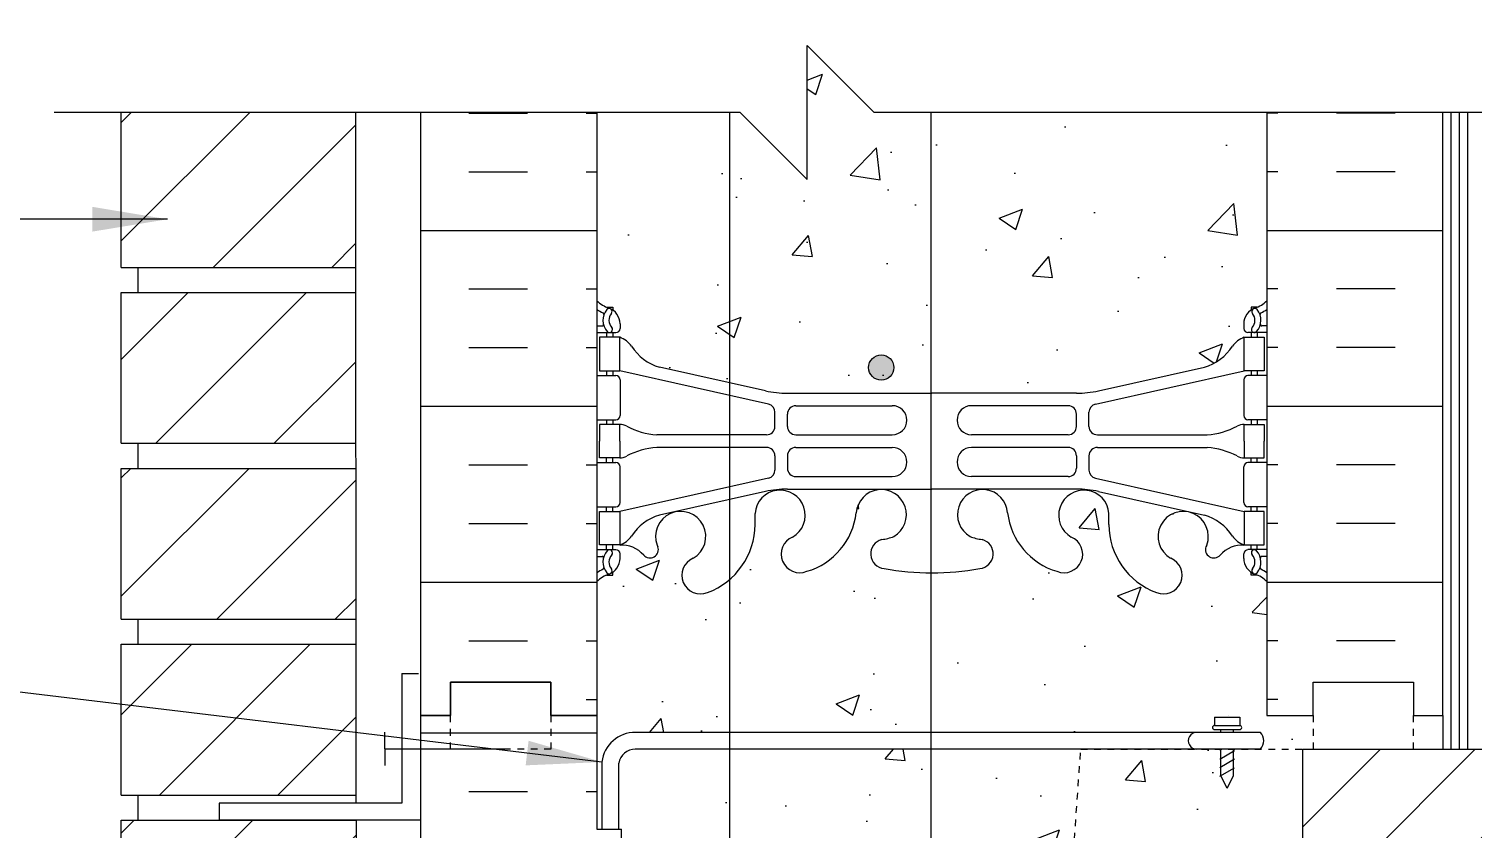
# Model space of a CAD drawing. Header units: inches. Extents: x 98 to 213, y 114 to 192.
# Drawn here: x 171.99 to 193.55, y 164.1 to 176.04 of the extents above; entities that cross this region are included whole.
import ezdxf

# ---------------------------------------------------------------- set-up
doc = ezdxf.new("R2010")
doc.units = ezdxf.units.IN
doc.header["$LTSCALE"] = 0.5
doc.header["$MEASUREMENT"] = 0
doc.linetypes.add('DASHED2', pattern=[0.375, 0.25, -0.125])
doc.linetypes.add('HIDDEN2', pattern=[0.1875, 0.125, -0.0625])
for name, color, linetype in [('HATCH', 12, 'Continuous'), ('Hidden2', 12, 'HIDDEN2'), ('line25', 2, 'Continuous'), ('LINE3', 3, 'Continuous'), ('LINE50', 5, 'Continuous'), ('LINE9', 9, 'Continuous'), ('TEXT', 4, 'Continuous'), ('Web_Edge', 9, 'Continuous')]:
    doc.layers.add(name, color=color, linetype=linetype)
doc.styles.add('DIM', font='romans.shx', dxfattribs={"width": 0.7})
doc.dimstyles.new('ext_12', dxfattribs={"dimscale": 12, "dimtxt": 0.09375, "dimasz": 0.09375, "dimexe": 0.09375, "dimexo": 0.0625, "dimgap": 0.0625, "dimtad": 1, "dimdec": 1, "dimzin": 3, "dimdsep": 46, "dimlunit": 4, "dimtxsty": 'DIM', "dimcen": 0.09, "dimdle": 0.09375, "dimclrt": 4, "dimadec": 0, "dimazin": 0, "dimtfac": 1, "dimtdec": 1, "dimtmove": 2, "dimatfit": 3, "dimfxl": 1, "dimfrac": 2, "dimtolj": 1, "dimtzin": 0, "dimarcsym": 0})

msp = doc.modelspace()

# ---------------------------------------------------------------- hatches: boundary and pattern name
at = {"layer": 'HATCH'}
h = msp.add_hatch(dxfattribs=at)
h.set_pattern_fill('ANSI31', color=256, scale=10, style=0)
h.set_pattern_definition([(45, (174.7276, 149.4853), (-0.883883, 0.883883), [])])
h.paths.add_polyline_path([(176.874, 151.108), (173.372, 151.108), (173.372, 148.858), (176.874, 148.858)])
h.paths.add_polyline_path([(176.875, 153.733), (173.372, 153.733), (173.372, 151.483), (176.874, 151.483)])
h.paths.add_polyline_path([(176.875, 156.358), (173.372, 156.358), (173.372, 154.108), (176.875, 154.108)])
h.paths.add_polyline_path([(176.876, 158.983), (173.372, 158.983), (173.372, 156.733), (176.875, 156.733)])
h.paths.add_polyline_path([(176.876, 161.608), (173.372, 161.608), (173.372, 159.358), (176.876, 159.358)])
h.paths.add_polyline_path([(176.876, 164.233), (173.372, 164.233), (173.372, 161.983), (176.876, 161.983)])
h.paths.add_polyline_path([(176.875, 166.858), (173.372, 166.858), (173.372, 164.608), (176.876, 164.608)])
h.paths.add_polyline_path([(176.874, 169.483), (173.372, 169.483), (173.372, 167.233), (176.875, 167.233)])
h.paths.add_polyline_path([(176.873, 172.108), (173.372, 172.108), (173.372, 169.858), (176.874, 169.858)])
h.paths.add_polyline_path([(176.872, 174.794), (173.372, 174.794), (173.372, 172.483), (176.873, 172.483)])
h.paths.add_polyline_path([(176.872, 180.608), (173.372, 180.608), (173.372, 178.358), (176.872, 178.358)])
h.paths.add_polyline_path([(176.872, 183.233), (173.372, 183.233), (173.372, 180.983), (176.872, 180.983)])
h.paths.add_polyline_path([(176.872, 185.858), (173.372, 185.858), (173.372, 183.608), (176.872, 183.608)])
h.paths.add_polyline_path([(176.872, 188.483), (173.372, 188.483), (173.372, 186.233), (176.872, 186.233)])
h.paths.add_polyline_path([(176.872, 177.983), (173.372, 177.983), (173.372, 177.294), (176.872, 177.294)])
h.paths.add_polyline_path([(176.872, 140.608), (173.372, 140.608), (173.372, 138.735), (176.872, 138.735)])
h.paths.add_polyline_path([(176.873, 143.233), (173.372, 143.233), (173.372, 140.983), (176.872, 140.983)])
h.paths.add_polyline_path([(176.873, 145.858), (173.372, 145.858), (173.372, 143.608), (176.873, 143.608)])
h.paths.add_polyline_path([(176.874, 148.483), (174.834, 148.483), (173.372, 148.483), (173.372, 146.233), (176.873, 146.233)])
h = msp.add_hatch(dxfattribs=at)
h.set_pattern_fill('AR-CONC', color=256, scale=0.5)
h.set_pattern_definition([(50, (0, 0), (3.5863, -0.31376), [0.375, -4.125]), (355, (0, 0), (-0.693757, 3.76096), [0.3, -3.3]), (100.4514, (0.299, -0.026), (2.892544, 3.4472), [0.3187, -3.50571]), (46.1842, (0, 1), (5.33621, -0.8276), [0.5625, -6.1875]), (96.6356, (0.4447, 0.931), (4.67331, 4.87059), [0.47805, -5.25857]), (351.1842, (0, 1), (4.67331, 4.87059), [0.45, -4.95]), (21, (0.5, 0.75), (2.984535, -2.013094), [0.375, -4.125]), (326, (0.5, 0.75), (1.216577, 3.62575), [0.3, -3.3]), (71.4514, (0.7487, 0.5822), (4.20111, 1.612656), [0.3187, -3.50571]), (37.5, (0, 0), (0.060799, 1.664469), [0, -3.26, 0, -3.35, 0, -3.3125]), (7.5, (0, 0), (1.315348, 1.972059), [0, -1.91, 0, -3.185, 0, -1.2625]), (327.5, (-1.115, 0), (2.669112, -0.1127744), [0, -1.25, 0, -3.9, 0, -5.175]), (317.5, (-1.615, 0), (2.91593, 0.500525), [0, -1.625, 0, -2.59, 0, -3.675])])
h.paths.add_polyline_path([(188.819, 184.714, -1), (189.032, 184.203, 2.155404), (189.571, 184.008), (189.559, 184.03, -0.834375), (189.771, 184.155, 0.23174), (190.128, 184.004), (190.233, 184.004), (190.233, 184.074), (190.186, 184.074, -0.414214), (190.123, 184.137), (190.123, 184.204, -0.249069), (190.233, 184.411), (190.233, 184.453), (190.323, 184.453, 0.08841), (190.469, 184.55), (190.469, 185.271, 0.336749), (189.808, 185.165, 0.520567), (189.421, 185.165, 0.520567), (188.921, 185.165, 0.259173), (188.469, 185.385, 0.259173), (188.018, 185.165, 0.520567), (187.518, 185.165, 0.520567), (187.131, 185.165, 0.336749), (186.469, 185.271, 0.336749), (185.808, 185.165, 0.520567), (185.421, 185.165, 0.520567), (184.921, 185.165, 0.520567), (184.074, 185.165, 0.520567), (183.792, 185.165, 0.520567), (182.897, 185.165, 0.520567), (182.158, 185.165, 0.520567), (181.465, 185.165, 0.520567), (181.244, 185.165, 0.321585), (180.469, 185.191), (180.469, 184.55, 0.088416), (180.615, 184.453), (180.705, 184.453), (180.705, 184.411, -0.249069), (180.815, 184.204), (180.815, 184.137, -0.414214), (180.753, 184.074), (180.705, 184.074), (180.705, 184.004), (180.81, 184.004, 0.231736), (181.168, 184.155, -0.8344), (181.38, 184.03), (181.368, 184.008, 2.155404), (181.907, 184.203, -1), (182.12, 184.714, -0.311223), (182.829, 183.698), (182.829, 183.533, 1.661382), (183.39, 183.886, -1), (183.603, 184.397, -0.30095), (184.34, 183.524, 1.661382), (184.901, 183.877, 0.055617), (184.721, 183.923, -0.843243), (184.756, 184.355, -0.047544), (185.469, 184.42, -0.047544), (186.183, 184.355, -0.843243), (186.218, 183.923, 0.055617), (186.038, 183.877, 1.661382), (186.599, 183.524, -0.30095), (187.336, 184.397, -1), (187.549, 183.886, 1.661382), (188.11, 183.533), (188.11, 183.698, -0.311223)])
h.paths.add_polyline_path([(190.233, 180.497, -0.249069), (190.123, 180.704), (190.123, 180.772, -0.414214), (190.186, 180.834), (190.233, 180.834), (190.233, 180.904), (190.128, 180.904, -0.155529), (189.953, 181.038, 0.180914), (189.535, 181.35), (187.954, 181.703, 0.054974), (187.627, 181.739), (185.469, 181.739), (183.312, 181.739, 0.054974), (182.985, 181.703), (181.404, 181.35, 0.180914), (180.986, 181.038, -0.155529), (180.81, 180.904), (180.705, 180.904), (180.705, 180.834), (180.753, 180.834, -0.414214), (180.815, 180.772), (180.815, 180.704, -0.249069), (180.705, 180.497), (180.705, 180.455), (180.615, 180.455, 0.088416), (180.469, 180.358), (180.469, 177.294), (182.608, 177.294), (183.608, 176.294), (183.608, 178.294), (184.608, 177.294), (190.469, 177.294), (190.469, 180.358, 0.08841), (190.323, 180.455), (190.233, 180.455)])
h.paths.add_polyline_path([(190.469, 174.794), (184.608, 174.794), (183.608, 175.794), (183.608, 173.794), (182.608, 174.794), (180.469, 174.794), (180.469, 171.987, 0.088416), (180.615, 171.889), (180.705, 171.889), (180.705, 171.848, -0.249069), (180.815, 171.641), (180.815, 171.573, -0.414214), (180.753, 171.511), (180.705, 171.511), (180.705, 171.441), (180.81, 171.441, -0.155529), (180.986, 171.307, 0.180914), (181.404, 170.995), (182.985, 170.642, 0.054974), (183.312, 170.606), (185.469, 170.606), (187.627, 170.606, 0.054974), (187.954, 170.642), (189.535, 170.995, 0.180914), (189.953, 171.307, -0.155529), (190.128, 171.441), (190.233, 171.441), (190.233, 171.511), (190.186, 171.511, -0.414214), (190.123, 171.573), (190.123, 171.641, -0.249069), (190.233, 171.848), (190.233, 171.889), (190.323, 171.889, 0.08841), (190.469, 171.987)])
h.paths.add_polyline_path([(190.469, 167.794, 0.08841), (190.323, 167.892), (190.233, 167.892), (190.233, 167.933, -0.249069), (190.123, 168.141), (190.123, 168.208, -0.414214), (190.186, 168.271), (190.233, 168.271), (190.233, 168.341), (190.128, 168.341, 0.231736), (189.771, 168.19, -0.8344), (189.559, 168.315), (189.571, 168.336, 2.155404), (189.032, 168.142, -1), (188.819, 167.631, -0.311223), (188.11, 168.647), (188.11, 168.812, 1.661382), (187.549, 168.459, -1), (187.336, 167.948, -0.30095), (186.599, 168.82, 1.661382), (186.038, 168.468, 0.055617), (186.218, 168.422, -0.843243), (186.183, 167.99, -0.047544), (185.469, 167.925, -0.047544), (184.756, 167.99, -0.843243), (184.721, 168.422, 0.055617), (184.901, 168.468, 1.661382), (184.34, 168.82, -0.30095), (183.603, 167.948, -1), (183.39, 168.459, 1.661382), (182.829, 168.812), (182.829, 168.647, -0.311223), (182.12, 167.631, -1), (181.907, 168.142, 2.155404), (181.368, 168.336), (181.38, 168.315, -0.834375), (181.168, 168.19, 0.23174), (180.81, 168.341), (180.705, 168.341), (180.705, 168.271), (180.753, 168.271, -0.414214), (180.815, 168.208), (180.815, 168.141, -0.249069), (180.705, 167.933), (180.705, 167.892), (180.615, 167.892, 0.088416), (180.469, 167.794), (180.469, 165.794), (180.469, 164.099), (180.545, 164.099), (180.545, 165.101, -0.379483), (181.037, 165.544), (189.781, 165.544), (189.781, 165.584), (189.687, 165.584, -1), (189.687, 165.647), (189.687, 165.772), (190.062, 165.772), (190.062, 165.647, -1), (190.062, 165.584), (189.968, 165.584), (189.968, 165.544), (190.371, 165.544, -0.386179), (190.373, 165.294), (190.997, 165.294), (191.157, 165.294), (191.157, 165.794), (190.469, 165.794)])
h.paths.add_polyline_path([(187.498, 162.546), (187.69, 165.294), (181.039, 165.294, 0.366745), (180.795, 165.083), (180.795, 164.099), (180.834, 164.099), (180.834, 162.899), (180.469, 162.899), (180.469, 162.149), (180.834, 162.149), (180.834, 160.949), (180.469, 160.949), (180.469, 160.199), (180.834, 160.199), (180.834, 158.999), (180.469, 158.999), (180.469, 158.249), (180.834, 158.249), (180.834, 157.26, -0.027214), (180.851, 157.239, -0.520567), (181.011, 157.239, -0.520567), (181.232, 157.239, -0.520567), (181.513, 157.239, -0.520567), (181.699, 157.239, -0.520567), (181.927, 157.239, -0.507124), (182.145, 157.239, -0.507124), (182.364, 157.239, -0.520567), (182.591, 157.239, -0.520567), (182.778, 157.239, -0.520567), (183.059, 157.239, -0.520567), (183.28, 157.239, -0.520567), (183.44, 157.239, -0.520567), (183.838, 157.239, -0.520567), (183.977, 157.239, -0.520567), (184.115, 157.239, -0.520567), (184.321, 157.239, -0.520567), (184.525, 157.239, -0.592026), (184.651, 157.239, -0.507124), (184.87, 157.239, -0.520567), (185.097, 157.239, -0.139223), (185.145, 157.279, -0.139223), (185.194, 157.239, -0.520567), (185.421, 157.239, -0.507124), (185.64, 157.239, -0.592026), (185.766, 157.239, -0.520567), (185.969, 157.239, -0.520567), (186.176, 157.239, -0.520567), (186.314, 157.239, -0.520567), (186.453, 157.239, -0.520567), (186.851, 157.239, -0.520567), (187.011, 157.239, -0.256196), (187.127, 157.297, -0.923848), (187.157, 157.669), (187.321, 160.013), (187.446, 161.8, 0.932515)])
h.paths.add_polyline_path([(190.997, 163.794), (190.997, 165.294), (190.373, 165.294), (189.968, 165.294), (189.968, 164.897), (189.874, 164.709), (189.781, 164.897), (189.781, 165.294), (187.69, 165.294), (187.498, 162.546, -0.932515), (187.446, 161.8), (187.321, 160.013), (188.766, 160.165, -0.559194)])
h.paths.add_polyline_path([(190.997, 163.794, 0.559194), (188.766, 160.165, 1.788289)])
h.paths.add_polyline_path([(189.959, 156.482), (189.839, 156.682), (189.839, 156.794), (190.469, 156.794), (190.469, 157.294), (187.157, 157.294, -0.039583), (187.127, 157.297, 0.256196), (187.011, 157.239, 0.520567), (186.851, 157.239, 0.520567), (186.453, 157.239, 0.520567), (186.314, 157.239, 0.520567), (186.176, 157.239, 0.520567), (185.969, 157.239, 0.520567), (185.766, 157.239, 0.592026), (185.64, 157.239, 0.507124), (185.421, 157.239, 0.520567), (185.194, 157.239, 0.139223), (185.145, 157.279, 0.139223), (185.097, 157.239, 0.520567), (184.87, 157.239, 0.507124), (184.651, 157.239, 0.592026), (184.525, 157.239, 0.520567), (184.321, 157.239, 0.520567), (184.115, 157.239, 0.520567), (183.977, 157.239, 0.520567), (183.838, 157.239, 0.520567), (183.44, 157.239, 0.520567), (183.28, 157.239, 0.520567), (183.059, 157.239, 0.520567), (182.778, 157.239, 0.520567), (182.591, 157.239, 0.520567), (182.364, 157.239, 0.507124), (182.145, 157.239, 0.507124), (181.927, 157.239, 0.520567), (181.699, 157.239, 0.520567), (181.513, 157.239, 0.520567), (181.232, 157.239, 0.520567), (181.011, 157.239, 0.520567), (180.851, 157.239, 0.027214), (180.834, 157.26), (180.834, 157.169), (180.469, 157.169), (180.469, 156.794), (181.099, 156.794), (181.099, 156.682), (180.979, 156.482), (180.979, 155.121, 0.268156), (181.141, 154.973), (189.798, 154.973, 0.268138), (189.959, 155.121)])
h.paths.add_polyline_path([(185.393, 154.41, 0.225652), (185.018, 154.785), (181.354, 154.785, 0.225652), (180.979, 154.41), (180.979, 153.569, 0.225652), (181.354, 153.194), (185.018, 153.194, 0.225652), (185.393, 153.569)])
h.paths.add_polyline_path([(185.393, 152.629, 0.225652), (185.018, 153.004), (181.354, 153.004, 0.225652), (180.979, 152.629), (180.979, 151.788, 0.225652), (181.354, 151.413), (185.018, 151.413, 0.225652), (185.393, 151.788)])
h.paths.add_polyline_path([(189.959, 152.629, 0.225652), (189.584, 153.004), (185.921, 153.004, 0.225652), (185.546, 152.629), (185.546, 151.788, 0.225652), (185.921, 151.413), (189.584, 151.413, 0.225652), (189.959, 151.788)])
h.paths.add_polyline_path([(190.469, 147.794), (190.469, 148.554), (190.384, 148.293, -0.6), (190.284, 148.293), (190.236, 148.443), (190.109, 148.443, -0.414214), (190.059, 148.493), (190.059, 148.523), (189.959, 148.523), (189.959, 150.36, 0.108935), (189.807, 150.247, -0.8344), (189.595, 150.373), (189.607, 150.394, 2.155404), (189.068, 150.2, -1), (188.855, 149.689, -0.311223), (188.146, 150.705), (188.146, 150.87, 1.661382), (187.585, 150.517, -1), (187.372, 150.006, -0.30095), (186.635, 150.878, 1.661382), (186.074, 150.525, 0.055617), (186.254, 150.48, -0.843243), (186.219, 150.047, -0.049932), (185.469, 149.983, -0.049932), (184.72, 150.047, -0.843243), (184.685, 150.48, 0.055617), (184.865, 150.525, 1.661382), (184.304, 150.878, -0.30095), (183.567, 150.006, -1), (183.354, 150.517, 1.661382), (182.793, 150.87), (182.793, 150.705, -0.311223), (182.084, 149.689, -1), (181.871, 150.2, 2.155404), (181.332, 150.394), (181.344, 150.373, -0.834375), (181.132, 150.247, 0.108938), (180.979, 150.36), (180.979, 148.523), (180.879, 148.523), (180.879, 148.493, -0.414214), (180.829, 148.443), (180.703, 148.443), (180.654, 148.293, -0.6), (180.554, 148.293), (180.469, 148.554), (180.469, 147.794), (180.469, 145.794, 0.088416), (180.615, 145.697), (180.705, 145.697), (180.705, 145.655, -0.249069), (180.815, 145.448), (180.815, 145.381, -0.414214), (180.753, 145.318), (180.705, 145.318), (180.705, 145.248), (180.81, 145.248, 0.231736), (181.168, 145.399, -0.8344), (181.38, 145.274), (181.368, 145.252, 2.155404), (181.907, 145.447, -1), (182.12, 145.958, -0.311223), (182.829, 144.942), (182.829, 144.777, 1.661382), (183.39, 145.13, -1), (183.603, 145.641, -0.30095), (184.34, 144.769, 1.661382), (184.901, 145.121, 0.055617), (184.721, 145.167, -0.843243), (184.756, 145.599, -0.047544), (185.469, 145.664, -0.047544), (186.183, 145.599, -0.843243), (186.218, 145.167, 0.055617), (186.038, 145.121, 1.661382), (186.599, 144.769, -0.30095), (187.336, 145.641, -1), (187.549, 145.13, 1.661382), (188.11, 144.777), (188.11, 144.942, -0.311223), (188.819, 145.958, -1), (189.032, 145.447, 2.155404), (189.571, 145.252), (189.559, 145.274, -0.834375), (189.771, 145.399, 0.23174), (190.128, 145.248), (190.233, 145.248), (190.233, 145.318), (190.186, 145.318, -0.414214), (190.123, 145.381), (190.123, 145.448, -0.249069), (190.233, 145.655), (190.233, 145.697), (190.323, 145.697, 0.08841), (190.469, 145.794)])
h.paths.add_polyline_path([(190.469, 141.602, 0.08841), (190.323, 141.699), (190.233, 141.699), (190.233, 141.741, -0.249069), (190.123, 141.948), (190.123, 142.016, -0.414214), (190.186, 142.078), (190.233, 142.078), (190.233, 142.148), (190.128, 142.148, -0.155529), (189.953, 142.282, 0.180914), (189.535, 142.594), (187.954, 142.947, 0.054974), (187.627, 142.983), (185.469, 142.983), (183.312, 142.983, 0.054974), (182.985, 142.947), (181.404, 142.594, 0.180914), (180.986, 142.282, -0.155529), (180.81, 142.148), (180.705, 142.148), (180.705, 142.078), (180.753, 142.078, -0.414214), (180.815, 142.016), (180.815, 141.948, -0.249069), (180.705, 141.741), (180.705, 141.699), (180.615, 141.699, 0.088416), (180.469, 141.602), (180.469, 138.735), (183.462, 138.735), (184.462, 139.735), (184.462, 138.735), (184.462, 137.735), (185.462, 138.735), (190.469, 138.735)])
h = msp.add_hatch(dxfattribs=at)
h.set_pattern_fill('INSUL', color=256, scale=7, style=0)
h.set_pattern_definition([(0, (-2745.6921, -231.215), (0, 2.625), []), (0, (-2745.6921, -230.34), (0, 2.625), [0.875, -0.875]), (0, (-2745.6921, -229.465), (0, 2.625), [0.875, -0.875])])
h.paths.add_polyline_path([(180.469, 174.794), (177.844, 174.794), (177.844, 165.794), (178.282, 165.794), (178.282, 166.294), (179.782, 166.294), (179.782, 165.794), (180.469, 165.794)])
h = msp.add_hatch(dxfattribs=at)
h.set_pattern_fill('INSUL', color=256, scale=7, style=0)
h.set_pattern_definition([(180, (3116.631, -231.215), (0, 2.625), []), (180, (3116.631, -230.34), (0, 2.625), [0.875, -0.875]), (180, (3116.631, -229.465), (0, 2.625), [0.875, -0.875])])
h.paths.add_polyline_path([(193.094, 174.794), (190.469, 174.794), (190.469, 165.794), (191.157, 165.794), (191.157, 166.294), (192.657, 166.294), (192.657, 165.794), (193.094, 165.794)])
h = msp.add_hatch(dxfattribs=at)
h.set_pattern_fill('AR-CONC', color=256, scale=0.5, style=0)
h.paths.add_polyline_path([(184.878, 170.42), (183.879, 170.42), (183.879, 169.986), (184.878, 169.986, 1)])
h = msp.add_hatch(dxfattribs=at)
h.set_pattern_fill('AR-CONC', color=256, scale=0.5, style=0)
h.paths.add_polyline_path([(184.878, 169.796), (183.879, 169.796), (183.879, 169.362), (184.878, 169.362, 1)])
h = msp.add_hatch(dxfattribs=at)
h.set_pattern_fill('INSUL', color=256, scale=7, style=0)
h.set_pattern_definition([(0, (-2745.6921, -249.215), (0, 2.625), []), (0, (-2745.6921, -248.34), (0, 2.625), [0.875, -0.875]), (0, (-2745.6921, -247.465), (0, 2.625), [0.875, -0.875])])
h.paths.add_polyline_path([(177.844, 147.794), (178.282, 147.794), (178.282, 148.294), (179.782, 148.294), (179.782, 147.794), (180.469, 147.794), (180.469, 165.794), (179.782, 165.794), (179.782, 166.294), (178.282, 166.294), (178.282, 165.794), (177.844, 165.794)])
h = msp.add_hatch(dxfattribs=at)
h.set_pattern_fill('ANSI31', color=256, scale=8, style=0)
edge = h.paths.add_edge_path(flags=16)
edge.add_arc((197.497, 161.294), 2.5, 0, 360)
edge = h.paths.add_edge_path(flags=16)
edge.add_arc((203.997, 161.294), 2.5, 0, 360)
edge = h.paths.add_edge_path()
edge.add_arc((210.497, 161.294), 2.5, 83.9701, 299.6725)
edge.add_line((211.734, 159.122), (211.734, 157.294))
edge.add_line((211.734, 157.294), (190.997, 157.294))
edge.add_line((190.997, 157.294), (187.157, 157.294))
edge.add_line((187.157, 157.294), (187.085, 157.309))
edge.add_line((187.085, 157.309), (187.024, 157.349))
edge.add_line((187.024, 157.349), (186.984, 157.41))
edge.add_line((186.984, 157.41), (186.969, 157.482))
edge.add_line((186.969, 157.482), (186.984, 157.554))
edge.add_line((186.984, 157.554), (187.024, 157.615))
edge.add_line((187.024, 157.615), (187.085, 157.655))
edge.add_line((187.085, 157.655), (187.157, 157.669))
edge.add_line((187.157, 157.669), (187.321, 160.013))
edge.add_line((187.321, 160.013), (188.766, 160.165))
edge.add_line((188.766, 160.165), (189.14, 159.62))
edge.add_line((189.14, 159.62), (189.644, 159.192))
edge.add_line((189.644, 159.192), (190.243, 158.911))
edge.add_line((190.243, 158.911), (190.894, 158.797))
edge.add_line((190.894, 158.797), (191.491, 158.844))
edge.add_line((191.491, 158.844), (192.059, 159.031))
edge.add_line((192.059, 159.031), (192.663, 159.43))
edge.add_line((192.663, 159.43), (193.127, 159.985))
edge.add_line((193.127, 159.985), (193.395, 160.59))
edge.add_line((193.395, 160.59), (193.496, 161.243))
edge.add_line((193.496, 161.243), (193.422, 161.9))
edge.add_line((193.422, 161.9), (193.179, 162.515))
edge.add_line((193.179, 162.515), (192.783, 163.044))
edge.add_line((192.783, 163.044), (192.262, 163.451))
edge.add_line((192.262, 163.451), (191.652, 163.707))
edge.add_line((191.652, 163.707), (190.997, 163.794))
edge.add_line((190.997, 163.794), (190.997, 165.294))
edge.add_line((190.997, 165.294), (211.734, 165.294))
edge.add_line((211.734, 165.294), (211.734, 164.756))
edge.add_line((211.734, 164.756), (210.734, 163.756))
edge.add_line((210.734, 163.756), (212.734, 163.756))
edge.add_line((212.734, 163.756), (212.149, 163.17))
edge.add_line((212.149, 163.17), (211.734, 163.467))
edge.add_arc((210.497, 161.294), 2.5, 60.3275, 79.8865)
edge.add_line((210.936, 163.756), (210.734, 163.756))
edge.add_line((210.734, 163.756), (210.759, 163.781))
at = {"layer": 'LINE3'}
h = msp.add_hatch(color=256, dxfattribs=at)
h.paths.add_polyline_path([(184.898, 171.023, 0.831395), (184.529, 171.023)])
h.paths.add_polyline_path([(184.901, 170.989, 0.045935), (184.898, 171.023), (184.529, 171.023, 0.045935), (184.526, 170.989, 1)])

# ---------------------------------------------------------------- linework, layer by layer
at = {"layer": 'HATCH'}
for p, q in [((193.219, 165.294), (193.219, 174.794)), ((193.344, 165.294), (193.344, 174.794)), ((193.469, 165.294), (193.469, 174.794))]:
    msp.add_line(p, q, dxfattribs=at)
at = {"layer": 'Hidden2'}
for p, q in [((187.498, 162.546), (187.69, 165.294)), ((187.69, 165.294), (190.997, 165.294))]:
    msp.add_line(p, q, dxfattribs=at)
at = {"layer": 'line25'}
for p, q in [((173.372, 172.483), (173.372, 174.794)), ((176.876, 164.488), (176.872, 174.794)), ((180.469, 174.794), (180.469, 165.794)), ((190.469, 174.794), (190.469, 165.794)), ((173.372, 172.483), (176.872, 172.483)), ((173.622, 172.108), (173.622, 172.483)), ((173.622, 172.108), (173.622, 172.483)), ((173.372, 169.858), (173.372, 172.108)), ((173.372, 172.108), (176.872, 172.108)), ((173.372, 169.858), (176.872, 169.858)), ((173.622, 169.483), (173.622, 169.858)), ((173.622, 169.483), (173.622, 169.858)), ((173.372, 167.233), (173.372, 169.483)), ((173.372, 169.483), (176.872, 169.483)), ((173.372, 167.233), (176.872, 167.233)), ((173.622, 166.858), (173.622, 167.233)), ((173.622, 166.858), (173.622, 167.233)), ((173.372, 164.608), (173.372, 166.858)), ((173.372, 166.858), (176.872, 166.858)), ((180.469, 165.794), (180.469, 164.099)), ((193.094, 165.794), (193.094, 165.294)), ((190.997, 165.294), (190.997, 163.794)), ((190.997, 165.294), (194.997, 165.294)), ((173.372, 164.608), (176.876, 164.608)), ((173.622, 164.233), (173.622, 164.608)), ((173.622, 164.233), (173.622, 164.608)), ((176.876, 164.238), (176.874, 148.733)), ((173.372, 161.983), (173.372, 164.233)), ((173.372, 164.233), (176.876, 164.233)), ((180.469, 164.099), (180.834, 164.099)), ((180.834, 162.899), (180.834, 164.099))]:
    msp.add_line(p, q, dxfattribs=at)
at = {"layer": 'LINE3'}
for p, q in [((182.446, 174.794), (182.446, 138.735)), ((185.455, 174.794), (185.455, 157.272))]:
    msp.add_line(p, q, dxfattribs=at)
msp.add_circle((184.713, 170.989), 0.188, dxfattribs=at)
at = {"layer": 'LINE50'}
for p, q in [((177.844, 165.794), (177.844, 174.794)), ((177.844, 147.794), (177.844, 165.794)), ((189.902, 165.794), (189.902, 165.794))]:
    msp.add_line(p, q, dxfattribs=at)
for points in [[(190.469, 165.794), (191.157, 165.794), (191.157, 166.294), (192.657, 166.294), (192.657, 165.794), (193.094, 165.794), (193.094, 174.794)], [(180.469, 165.794), (179.782, 165.794), (179.782, 166.294), (178.282, 166.294), (178.282, 165.794), (177.844, 165.794)], [(177.844, 165.794), (178.282, 165.794), (178.282, 166.294), (179.782, 166.294), (179.782, 165.794), (180.469, 165.794)]]:
    msp.add_lwpolyline(points, dxfattribs=at)
at = {"layer": 'LINE9'}
for p, q in [((183.608, 173.794), (183.608, 175.794)), ((184.608, 174.794), (183.608, 175.794)), ((182.608, 174.794), (172.372, 174.794)), ((182.608, 174.794), (183.608, 173.794)), ((194.844, 174.794), (184.608, 174.794)), ((177.556, 166.424), (177.556, 164.488)), ((177.556, 166.424), (177.806, 166.424)), ((189.687, 165.772), (189.687, 165.647)), ((189.687, 165.772), (190.062, 165.772)), ((190.062, 165.772), (190.062, 165.647)), ((177.306, 165.299), (177.306, 165.549)), ((190.371, 165.544), (181.037, 165.544)), ((189.687, 165.647), (190.062, 165.647)), ((189.687, 165.584), (190.062, 165.584)), ((189.687, 165.584), (190.062, 165.584)), ((189.781, 165.544), (189.781, 165.584)), ((189.968, 165.544), (189.968, 165.584)), ((177.306, 165.299), (179.152, 165.299)), ((177.306, 165.299), (177.306, 165.049)), ((180.545, 165.101), (180.545, 164.099)), ((190.373, 165.294), (181.039, 165.294)), ((189.767, 165.28), (189.792, 165.294)), ((189.767, 165.146), (189.985, 165.272)), ((189.767, 165.021), (189.985, 165.147)), ((189.781, 164.897), (189.781, 165.294)), ((189.968, 164.897), (189.968, 165.294)), ((180.795, 164.099), (180.795, 165.083)), ((189.767, 164.889), (189.985, 165.015)), ((189.874, 164.709), (189.781, 164.897)), ((189.874, 164.709), (189.968, 164.897)), ((177.556, 164.488), (174.834, 164.488)), ((174.834, 164.488), (174.834, 164.238)), ((174.834, 164.238), (177.834, 164.238))]:
    msp.add_line(p, q, dxfattribs=at)
at = {"layer": 'LINE9', "linetype": 'DASHED2', "ltscale": 0.15}
for points in [[(179.782, 165.794), (179.782, 165.794), (179.782, 165.294), (178.282, 165.294), (178.282, 165.794), (178.282, 165.794)], [(179.782, 165.794), (179.782, 165.794), (179.782, 165.294), (178.282, 165.294), (178.282, 165.794), (178.282, 165.794)], [(191.157, 165.794), (191.157, 165.794), (191.157, 165.294), (192.657, 165.294), (192.657, 165.794), (192.657, 165.794)]]:
    msp.add_lwpolyline(points, dxfattribs=at)
at = {"layer": 'LINE9'}
for centre, radius, start, end in [((181.041, 165.045), 0.499, 89.3543, 173.5797), ((189.419, 165.419), 0.125, 89.3947, 270.6053), ((189.687, 165.616), 0.0312, 90, 270), ((190.062, 165.616), 0.0312, 270, 90), ((190.234, 165.418), 0.186, 318.1805, 42.6425), ((181.041, 165.045), 0.249, 89.3543, 171.2068)]:
    msp.add_arc(centre, radius, start, end, dxfattribs=at)
at = {"layer": 'Web_Edge'}
for p, q in [((180.615, 171.889), (180.705, 171.889)), ((180.705, 171.889), (180.705, 171.848)), ((190.323, 171.889), (190.233, 171.889)), ((190.233, 171.889), (190.233, 171.848)), ((180.469, 171.611), (180.547, 171.611)), ((180.815, 171.641), (180.815, 171.573)), ((190.123, 171.641), (190.123, 171.573)), ((190.469, 171.611), (190.392, 171.611)), ((180.469, 171.511), (180.753, 171.511)), ((180.615, 171.511), (180.615, 171.441)), ((180.705, 171.511), (180.705, 171.441)), ((190.469, 171.511), (190.186, 171.511)), ((190.233, 171.511), (190.233, 171.441)), ((190.323, 171.511), (190.323, 171.441)), ((180.615, 170.941), (180.615, 170.871)), ((180.705, 170.941), (180.705, 170.871)), ((183.028, 170.444), (180.81, 170.941)), ((182.985, 170.642), (181.404, 170.995)), ((187.911, 170.444), (190.128, 170.941)), ((187.954, 170.642), (189.535, 170.995)), ((190.233, 170.941), (190.233, 170.871)), ((190.323, 170.941), (190.323, 170.871)), ((180.469, 170.871), (180.753, 170.871)), ((180.815, 170.808), (180.815, 170.273)), ((190.123, 170.808), (190.123, 170.273)), ((190.469, 170.871), (190.186, 170.871)), ((183.312, 170.606), (185.469, 170.606)), ((187.627, 170.606), (185.469, 170.606)), ((183.126, 170.11), (183.126, 170.322)), ((183.313, 170.111), (183.313, 170.295)), ((183.438, 170.42), (184.878, 170.42)), ((187.501, 170.42), (186.061, 170.42)), ((187.626, 170.111), (187.626, 170.295)), ((187.813, 170.11), (187.813, 170.322)), ((180.469, 170.211), (180.753, 170.211)), ((180.615, 170.211), (180.615, 170.141)), ((180.705, 170.211), (180.705, 170.141)), ((190.469, 170.211), (190.186, 170.211)), ((190.233, 170.211), (190.233, 170.141)), ((190.323, 170.211), (190.323, 170.141)), ((183.001, 169.985), (181.363, 169.985)), ((183.438, 169.986), (184.878, 169.986)), ((187.501, 169.986), (186.061, 169.986)), ((187.938, 169.985), (189.576, 169.985)), ((180.615, 169.571), (180.615, 169.641)), ((180.705, 169.571), (180.705, 169.641)), ((183.001, 169.797), (181.363, 169.797)), ((183.126, 169.672), (183.126, 169.459)), ((183.313, 169.671), (183.313, 169.487)), ((183.438, 169.796), (184.878, 169.796)), ((187.501, 169.796), (186.061, 169.796)), ((187.626, 169.671), (187.626, 169.487)), ((187.813, 169.672), (187.813, 169.459)), ((187.938, 169.797), (189.576, 169.797)), ((190.233, 169.571), (190.233, 169.641)), ((190.323, 169.571), (190.323, 169.641)), ((180.469, 169.571), (180.753, 169.571)), ((180.815, 168.973), (180.815, 169.508)), ((190.123, 168.973), (190.123, 169.508)), ((190.469, 169.571), (190.186, 169.571)), ((183.028, 169.337), (180.81, 168.841)), ((183.438, 169.362), (184.878, 169.362)), ((187.501, 169.362), (186.061, 169.362)), ((187.911, 169.337), (190.128, 168.841)), ((182.985, 169.139), (181.404, 168.786)), ((183.312, 169.175), (185.469, 169.175)), ((187.627, 169.175), (185.469, 169.175)), ((187.954, 169.139), (189.535, 168.786)), ((180.469, 168.911), (180.753, 168.911)), ((180.615, 168.841), (180.615, 168.911)), ((180.705, 168.841), (180.705, 168.911)), ((182.829, 168.647), (182.829, 168.812)), ((188.11, 168.647), (188.11, 168.812)), ((190.469, 168.911), (190.186, 168.911)), ((190.233, 168.841), (190.233, 168.911)), ((190.323, 168.841), (190.323, 168.911)), ((180.615, 168.271), (180.615, 168.341)), ((180.705, 168.271), (180.705, 168.341)), ((181.368, 168.336), (181.38, 168.315)), ((189.571, 168.336), (189.559, 168.315)), ((190.233, 168.271), (190.233, 168.341)), ((190.323, 168.271), (190.323, 168.341)), ((180.469, 168.271), (180.753, 168.271)), ((180.469, 168.171), (180.547, 168.171)), ((180.815, 168.141), (180.815, 168.208)), ((190.123, 168.141), (190.123, 168.208)), ((190.469, 168.271), (190.186, 168.271)), ((190.469, 168.171), (190.392, 168.171)), ((180.705, 167.892), (180.705, 167.933)), ((190.233, 167.892), (190.233, 167.933)), ((180.615, 167.892), (180.705, 167.892)), ((190.323, 167.892), (190.233, 167.892))]:
    msp.add_line(p, q, dxfattribs=at)
for points in [[(180.51, 170.941), (180.81, 170.941), (180.81, 171.441), (180.51, 171.441)], [(190.428, 170.941), (190.128, 170.941), (190.128, 171.441), (190.428, 171.441)], [(180.51, 168.841), (180.81, 168.841), (180.81, 168.341), (180.51, 168.341)], [(190.428, 168.841), (190.128, 168.841), (190.128, 168.341), (190.428, 168.341)]]:
    msp.add_lwpolyline(points, close=True, dxfattribs=at)
for points in [[(180.81, 169.891), (180.81, 170.141), (180.51, 170.141), (180.51, 169.891)], [(190.128, 169.891), (190.128, 170.141), (190.428, 170.141), (190.428, 169.891)], [(180.81, 169.891), (180.81, 169.641), (180.51, 169.641), (180.51, 169.891)], [(190.128, 169.891), (190.128, 169.641), (190.428, 169.641), (190.428, 169.891)]]:
    msp.add_lwpolyline(points, dxfattribs=at)
for centre, radius, start, end in [((180.815, 172.348), 0.5, 226.2109, 250.5288), ((180.815, 172.348), 0.6, 234.7832, 245.0748), ((180.809, 171.695), 0.25, 140.1145, 222.4609), ((180.553, 171.785), 0.021, 343.464, 63.9957), ((180.651, 171.826), 0.045, 321.448, 139.1879), ((180.565, 171.641), 0.25, 0, 70.5288), ((180.809, 171.695), 0.16, 140.0001, 222.4609), ((190.373, 171.641), 0.25, 109.4712, 180), ((190.288, 171.826), 0.045, 40.8121, 218.552), ((190.13, 171.695), 0.16, 317.5391, 39.9999), ((190.123, 172.348), 0.5, 289.4712, 313.7878), ((190.13, 171.695), 0.25, 317.5391, 39.8855), ((190.386, 171.785), 0.021, 116.0043, 196.536), ((190.123, 172.348), 0.6, 294.9252, 305.2158), ((180.548, 171.63), 0.0196, 269.4032, 15.4901), ((180.658, 171.557), 0.045, 222.4609, 42.4609), ((180.753, 171.573), 0.0625, 270, 0), ((190.186, 171.573), 0.0625, 180, 270), ((190.281, 171.557), 0.045, 137.5391, 317.5391), ((190.391, 171.63), 0.0196, 164.5099, 270.5968), ((180.688, 171.098), 0.364, 34.9775, 70.3387), ((190.251, 171.098), 0.364, 109.6613, 145.0225), ((181.611, 171.709), 0.743, 212.7919, 253.8107), ((189.328, 171.709), 0.743, 286.1893, 327.2081), ((180.753, 170.808), 0.0625, 0, 90), ((190.186, 170.808), 0.0625, 90, 180), ((183.312, 172.106), 1.5, 257.4135, 270), ((187.627, 172.106), 1.5, 270, 282.5865), ((180.753, 170.273), 0.0625, 270, 0), ((183.001, 170.322), 0.125, 0, 77.3767), ((183.438, 170.295), 0.125, 90, 180), ((184.878, 170.203), 0.217, 270, 90), ((186.061, 170.203), 0.217, 90, 270), ((187.501, 170.295), 0.125, 0, 90), ((187.938, 170.322), 0.125, 102.6233, 180), ((190.186, 170.273), 0.0625, 180, 270), ((180.806, 169.922), 0.219, 60.4937, 88.92), ((181.452, 171.152), 1.17, 242.6365, 265.6505), ((183.001, 170.11), 0.125, 270, 0), ((183.438, 170.111), 0.125, 180, 270), ((187.501, 170.111), 0.125, 270, 360), ((187.938, 170.11), 0.125, 180, 270), ((189.487, 171.152), 1.17, 274.3495, 297.3635), ((190.133, 169.922), 0.219, 91.08, 119.5063), ((180.806, 169.859), 0.219, 271.08, 299.5063), ((181.452, 168.63), 1.17, 94.3495, 117.3635), ((183.001, 169.672), 0.125, 0, 90), ((183.438, 169.671), 0.125, 90, 180), ((184.878, 169.579), 0.217, 270, 90), ((186.061, 169.579), 0.217, 90, 270), ((187.501, 169.671), 0.125, 0, 90), ((187.938, 169.672), 0.125, 90, 180), ((189.487, 168.63), 1.17, 62.6365, 85.6505), ((190.133, 169.859), 0.219, 240.4937, 268.92), ((180.753, 169.508), 0.0625, 0, 90), ((183.001, 169.459), 0.125, 282.6233, 0), ((183.438, 169.487), 0.125, 180, 270), ((187.501, 169.487), 0.125, 270, 0), ((187.938, 169.459), 0.125, 180, 257.3767), ((190.186, 169.508), 0.0625, 90, 180), ((183.203, 168.784), 0.375, 299.9315, 175.7552), ((183.312, 167.675), 1.5, 90, 102.5865), ((184.713, 168.793), 0.375, 299.9315, 175.7552), ((186.225, 168.793), 0.375, 4.2448, 240.0685), ((187.736, 168.784), 0.375, 4.2448, 240.0685), ((187.627, 167.675), 1.5, 77.4135, 90), ((180.753, 168.973), 0.0625, 270, 0), ((181.611, 168.072), 0.743, 106.1893, 147.2081), ((181.719, 168.467), 0.375, 299.9315, 200.3757), ((183.312, 168.94), 1.034, 286.3365, 353.3331), ((187.626, 168.94), 1.034, 186.6669, 253.6635), ((189.219, 168.467), 0.375, 339.6243, 240.0685), ((189.328, 168.072), 0.743, 32.7919, 73.8107), ((190.186, 168.973), 0.0625, 180, 270), ((181.738, 168.653), 1.092, 290.5175, 359.6668), ((189.201, 168.653), 1.092, 180.3332, 249.4825), ((180.688, 168.683), 0.364, 289.6613, 325.0225), ((180.835, 167.9), 0.441, 41.0127, 93.2024), ((183.496, 168.204), 0.277, 112.68, 292.68), ((184.775, 168.209), 0.22, 104.2604, 264.8165), ((184.607, 169.248), 0.834, 277.8937, 290.6271), ((186.332, 169.248), 0.834, 249.3729, 262.1063), ((186.163, 168.209), 0.22, 275.1835, 75.7396), ((187.442, 168.204), 0.277, 247.32, 67.32), ((190.104, 167.9), 0.441, 86.7976, 138.9873), ((190.251, 168.683), 0.364, 214.9775, 250.3387), ((180.548, 168.151), 0.0196, 344.5099, 90.5968), ((180.809, 168.086), 0.25, 137.5391, 219.8855), ((180.658, 168.224), 0.045, 317.5391, 137.5391), ((180.809, 168.086), 0.16, 137.5391, 219.9999), ((180.565, 168.141), 0.25, 289.4712, 360), ((180.753, 168.208), 0.0625, 360, 90), ((181.262, 168.272), 0.125, 221.0127, 20.3757), ((182.013, 167.887), 0.277, 112.68, 292.68), ((188.926, 167.887), 0.277, 247.32, 67.32), ((189.676, 168.272), 0.125, 159.6243, 318.9873), ((190.186, 168.208), 0.0625, 90, 180), ((190.373, 168.141), 0.25, 180, 250.5288), ((190.281, 168.224), 0.045, 42.4609, 222.4609), ((190.13, 168.086), 0.16, 320.0001, 42.4609), ((190.13, 168.086), 0.25, 320.1145, 42.4609), ((190.391, 168.151), 0.0196, 89.4032, 195.4901), ((180.815, 167.434), 0.6, 114.9252, 125.2168), ((180.815, 167.434), 0.5, 109.4712, 133.7891), ((180.553, 167.997), 0.021, 296.0043, 16.536), ((180.651, 167.955), 0.045, 220.8121, 38.552), ((185.452, 171.702), 3.777, 259.3725, 270.2606), ((185.487, 171.702), 3.777, 269.7394, 280.6275), ((190.288, 167.955), 0.045, 141.448, 319.1879), ((190.123, 167.434), 0.5, 46.2122, 70.5288), ((190.386, 167.997), 0.021, 163.464, 243.9957), ((190.123, 167.434), 0.6, 54.7832, 65.0748)]:
    msp.add_arc(centre, radius, start, end, dxfattribs=at)
for points in [[(183.313, 170.116), (183.313, 170.29)], [(187.626, 170.116), (187.626, 170.29)], [(183.313, 169.666), (183.313, 169.492)], [(187.626, 169.666), (187.626, 169.492)]]:
    msp.add_open_spline(points, degree=1, dxfattribs=at)

# ---------------------------------------------------------------- leaders
at = {"layer": 'TEXT'}
for points, override in [([(174.063, 173.203), (167.385, 173.203)], {"dimgap": 0.0625, "dimtad": 0}), ([(180.545, 165.101), (170.678, 166.283), (167.349, 166.283)], {"dimtad": 0})]:
    msp.add_leader(points, dimstyle='ext_12', override=override, dxfattribs=at)

doc.saveas('drawing.dxf')
